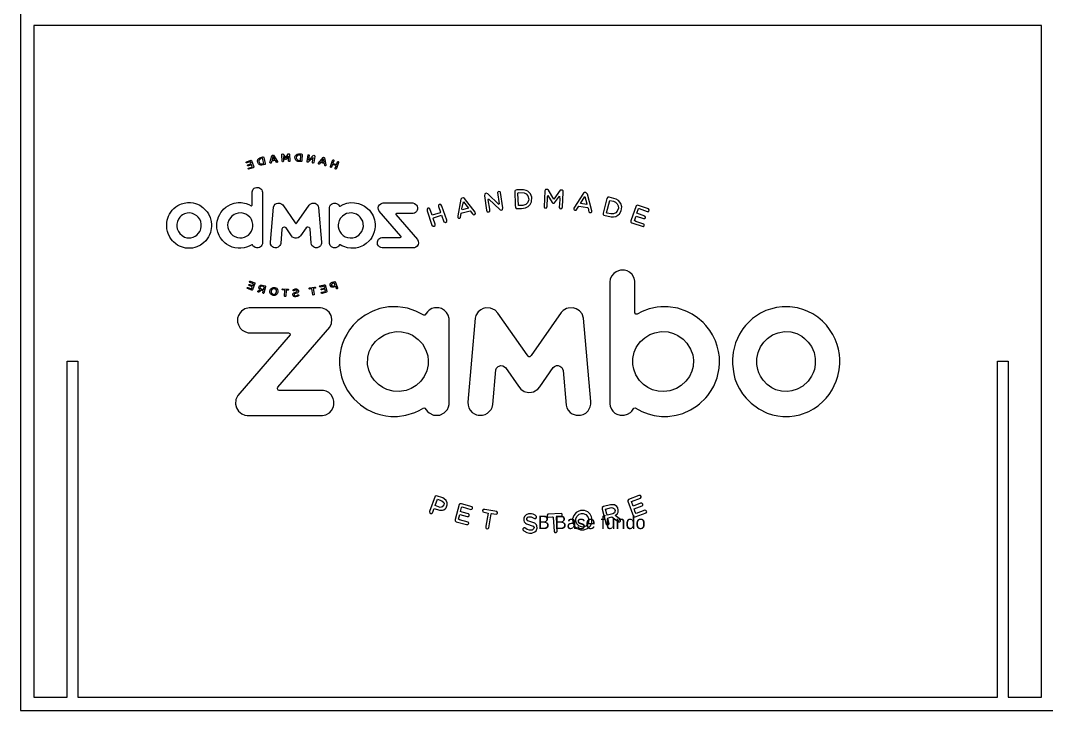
# Model space of a CAD drawing. Header units: millimetres. Extents: x 0 to 2750, y 0 to 900.
# Drawn here: x 0 to 611, y 0 to 411 of the extents above; entities that cross this region are included whole.
import ezdxf

# ---------------------------------------------------------------- set-up
doc = ezdxf.new("R2010")
doc.units = ezdxf.units.MM
for name, color, linetype in [('CORTE_EXTERNO', 1, 'Continuous'), ('ETIQUETAS_NAO_CORTAR', 8, 'Continuous'), ('GRAVACAO', 3, 'Continuous'), ('GRAVACAO_VERSO', 4, 'Continuous'), ('MESA_NAO_CORTAR', 8, 'Continuous')]:
    doc.layers.add(name, color=color, linetype=linetype)

msp = doc.modelspace()

# ---------------------------------------------------------------- linework, layer by layer
at = {"layer": 'CORTE_EXTERNO'}
msp.add_lwpolyline([(608, 408), (8, 408), (8, 8), (27.85, 8), (27.85, 208.15), (34.15, 208.15), (34.15, 8), (581.85, 8), (581.85, 208.15), (588.15, 208.15), (588.15, 8), (608, 8), (608, 408)], close=True, dxfattribs=at)
at = {"layer": 'GRAVACAO'}
for points in [[(284.8988, 301.3408), (278.3288, 307.7992), (277.3424, 308.1268), (276.4676, 307.6912), (276.356, 306.4852), (277.562, 297.946), (278.0012, 297.0676), (278.876, 296.9596), (279.4232, 297.3988), (279.4232, 298.6012), (278.5484, 304.1848), (278.6564, 304.8436), (285.554, 298.1656), (286.6484, 298.054), (287.0876, 298.3816), (287.1956, 299.368), (285.8816, 308.566), (285.554, 309.0052), (284.5676, 309.1132), (284.0204, 308.458), (285.0068, 301.7764), (284.8988, 301.3408)], [(294.5324, 309.7684), (294.3128, 309.3328), (294.644, 301.0096), (294.752, 299.5876), (295.1912, 299.0404), (298.3664, 299.0404), (300.6632, 299.368), (302.4164, 300.2428), (303.5108, 301.3408), (304.3856, 303.0904), (304.4972, 305.7184), (303.7304, 307.6912), (302.0888, 309.3328), (301.2104, 309.7684), (299.4608, 310.2076), (295.5188, 310.0996), (294.5324, 309.7684)], [(302.636, 304.624), (302.5244, 303.7492), (301.9772, 302.4352), (300.9944, 301.4488), (299.2412, 300.7936), (296.6132, 300.7936), (296.174, 308.2384), (296.3936, 308.458), (300.008, 308.3464), (301.2104, 307.6912), (302.1968, 306.4852), (302.636, 304.624)], [(313.0364, 299.26), (313.6952, 299.9152), (313.9112, 305.83), (314.1308, 306.7048), (316.5392, 302.6548), (317.0864, 302.1076), (317.7452, 302.1076), (318.0728, 302.3236), (321.0284, 306.3772), (321.14, 304.2964), (320.8088, 299.5876), (321.4676, 298.8208), (322.3424, 298.9324), (322.7816, 299.9152), (323.2172, 308.566), (323.1092, 309.5524), (322.562, 309.988), (321.4676, 309.88), (317.5256, 304.516), (314.3504, 309.988), (313.8032, 310.4272), (312.7088, 310.3192), (312.2696, 309.5524), (311.8304, 299.9152), (312.05, 299.4796), (313.0364, 299.26)], [(329.6792, 298.1656), (330.1184, 297.946), (330.8816, 298.054), (332.5268, 300.4624), (337.6712, 299.6956), (337.9988, 299.26), (338.546, 297.0676), (338.9852, 296.632), (339.752, 296.632), (340.1912, 296.9596), (340.2992, 297.7264), (337.5632, 307.4716), (337.124, 308.2384), (336.6848, 308.458), (335.81, 308.458), (335.3708, 308.2384), (329.5676, 299.26), (329.4596, 298.6012), (329.6792, 298.1656)], [(336.0296, 306.1576), (337.3436, 301.7764), (337.232, 301.3408), (333.5096, 301.996), (336.0296, 306.1576)], [(351.686, 294.004), (353.2196, 294.004), (354.5336, 294.3316), (355.736, 294.9904), (356.7224, 295.8652), (357.7088, 297.6184), (358.0364, 299.9152), (357.4892, 301.996), (356.0672, 303.7492), (354.6416, 304.624), (350.5916, 305.7184), (349.7168, 305.7184), (349.1696, 305.0632), (346.9772, 296.1928), (346.9772, 295.5376), (347.3048, 295.0984), (351.686, 294.004)], [(249.86, 296.5204), (245.1548, 294.9904), (243.7292, 298.8208), (243.2936, 299.1484), (242.6348, 299.1484), (242.0876, 298.6012), (242.0876, 297.7264), (245.0432, 289.0756), (245.702, 288.4204), (246.3572, 288.4204), (246.9044, 288.9676), (246.9044, 289.7344), (245.702, 293.0176), (246.0296, 293.4568), (250.7384, 294.9904), (252.1604, 291.0484), (253.0352, 290.7172), (253.802, 291.376), (253.802, 292.0312), (250.958, 300.4624), (250.2992, 301.4488), (249.4244, 301.4488), (248.9852, 301.0096), (248.9852, 300.1348), (250.1912, 296.74), (249.86, 296.5204)], [(260.372, 293.6764), (260.8112, 293.2372), (261.578, 293.2372), (262.0136, 293.6764), (262.4528, 296.1928), (263, 296.5204), (267.8168, 297.6184), (269.1308, 295.8652), (269.7896, 295.318), (270.5564, 295.426), (270.992, 296.0848), (270.7724, 296.8516), (264.422, 305.0632), (263.7668, 305.3908), (262.7804, 305.1712), (262.2332, 304.516), (260.372, 294.6592), (260.372, 293.6764)], [(263.7668, 302.9824), (266.7224, 299.1484), (263, 298.1656), (262.892, 298.8208), (263.7668, 302.9824)], [(356.0672, 299.26), (355.4084, 297.3988), (354.5336, 296.4124), (353.108, 295.7572), (351.4664, 295.7572), (349.2776, 296.3044), (349.058, 296.5204), (350.9192, 303.8572), (353.2196, 303.31), (354.422, 302.7628), (355.4084, 301.7764), (355.9556, 300.682), (356.0672, 299.26)], [(370.7372, 288.2008), (371.3924, 288.748), (371.3924, 289.4068), (371.1764, 289.7344), (366.356, 291.376), (365.5928, 291.8152), (366.5756, 294.5512), (371.0648, 293.0176), (371.7236, 293.0176), (372.1592, 293.4568), (372.2708, 293.8924), (371.8316, 294.5512), (367.1228, 296.3044), (368.1092, 298.9324), (368.4368, 298.9324), (373.2572, 297.1792), (374.132, 297.2872), (374.4596, 298.1656), (373.9124, 298.8208), (367.3424, 301.0096), (366.6872, 300.682), (363.512, 291.7036), (363.512, 290.9368), (364.0592, 290.3896), (370.7372, 288.2008)], [(350.9192, 255.2428), (350.9192, 182.6524), (351.1388, 181.3384), (351.9056, 179.4772), (352.6724, 178.3828), (353.9864, 177.1804), (355.0808, 176.5216), (357.1616, 175.8664), (359.57, 175.8664), (361.4312, 176.4136), (363.1808, 177.508), (364.0592, 178.3828), (365.1536, 180.0244), (366.14, 180.244), (370.082, 178.0552), (373.8044, 176.6296), (377.3072, 175.7548), (381.6848, 175.2076), (385.5188, 175.2076), (390.4436, 175.8664), (394.3856, 176.9608), (399.0944, 179.0416), (402.5972, 181.2304), (404.4584, 182.6524), (408.1808, 186.2668), (409.2788, 187.5808), (411.356, 190.5364), (412.8896, 193.2724), (414.8624, 198.2008), (416.0648, 203.8924), (416.2844, 206.8516), (416.1764, 210.682), (415.7372, 213.8572), (414.9704, 217.0324), (413.876, 220.0996), (412.1228, 223.7104), (410.4812, 226.3384), (408.1808, 229.294), (406.5392, 231.0472), (403.256, 233.8948), (399.9692, 236.0836), (396.794, 237.7252), (391.43, 239.5864), (385.7384, 240.4648), (381.3572, 240.4648), (379.1684, 240.2452), (374.4596, 239.2588), (370.298, 237.7252), (367.2344, 236.0836), (366.4676, 236.0836), (365.8088, 236.8504), (365.8088, 255.7936), (365.3732, 257.5432), (364.1672, 259.624), (362.6336, 261.046), (361.2116, 261.8128), (359.678, 262.252), (357.3812, 262.252), (356.0672, 261.9244), (354.6416, 261.2656), (353.3276, 260.2828), (352.0136, 258.6376), (351.2468, 256.996), (350.9192, 255.2428)], [(129.7532, 229.6252), (130.8476, 227.764), (132.05, 226.558), (133.9112, 225.4636), (135.5564, 225.0244), (159.5324, 225.0244), (160.2992, 224.5888), (160.5188, 223.7104), (129.422, 187.6888), (128.2196, 185.1724), (128, 182.5444), (128.5472, 180.3556), (129.7532, 178.3828), (131.7224, 176.7412), (133.5836, 175.9744), (135.0056, 175.7548), (179.7896, 175.7548), (181.8704, 176.194), (183.9476, 177.3964), (185.1536, 178.6024), (186.356, 180.7912), (186.6872, 182.2168), (186.6872, 184.294), (186.248, 185.9392), (185.042, 188.02), (183.62, 189.3304), (182.0864, 190.2088), (180.4448, 190.6444), (153.9488, 190.6444), (153.4016, 190.864), (152.9624, 191.5228), (152.9624, 191.9584), (153.2936, 192.5056), (184.2788, 228.3112), (185.2616, 230.5), (185.4812, 233.128), (184.934, 235.3168), (183.7316, 237.2896), (181.7588, 238.9312), (179.8976, 239.698), (178.5836, 239.9176), (136.1036, 239.9176), (133.5836, 239.2588), (131.6144, 237.9448), (130.736, 236.9584), (129.7532, 235.2088), (129.314, 233.6752), (129.314, 231.2668), (129.7532, 229.6252)], [(192.926, 221.5216), (191.7236, 218.566), (190.9568, 216.046), (190.298, 212.8708), (189.9704, 209.8072), (189.9704, 205.8652), (190.298, 202.798), (191.1764, 198.748), (192.5984, 194.806), (194.7872, 190.6444), (196.76, 187.8004), (198.5096, 185.7196), (202.5632, 181.9972), (206.5052, 179.3692), (211.2104, 177.1804), (213.95, 176.302), (217.5608, 175.5352), (220.628, 175.2076), (224.57, 175.2076), (229.4948, 175.8664), (234.8624, 177.508), (237.4904, 178.7104), (240.1184, 180.244), (240.8816, 180.136), (242.3072, 178.1632), (243.2936, 177.2884), (246.0296, 175.9744), (249.644, 175.9744), (252.38, 177.2884), (254.2412, 179.3692), (254.8964, 180.7912), (255.2276, 182.2168), (255.2276, 233.4556), (254.6804, 235.4284), (253.694, 237.07), (252.488, 238.2724), (250.6268, 239.3704), (249.0932, 239.806), (246.5768, 239.806), (245.0432, 239.3704), (243.2936, 238.384), (242.3072, 237.5056), (240.8816, 235.5364), (240.1184, 235.4284), (235.4096, 237.9448), (230.4812, 239.5864), (227.7452, 240.1336), (224.678, 240.4648), (219.206, 240.3532), (213.95, 239.3704), (209.8964, 237.9448), (205.2992, 235.5364), (200.918, 232.2532), (198.182, 229.5136), (195.9932, 226.7776), (194.24, 224.0416), (192.926, 221.5216)], [(266.5028, 181.8856), (266.942, 180.3556), (267.8168, 178.822), (269.0228, 177.508), (270.3368, 176.6296), (271.6508, 176.0824), (272.6336, 175.8664), (275.1536, 175.8664), (276.6872, 176.302), (278.1092, 177.0688), (280.19, 179.2576), (280.8452, 180.5716), (281.2844, 182.3248), (283.0376, 202.9096), (283.4732, 203.8924), (284.4596, 204.8788), (285.9932, 205.426), (287.1956, 205.318), (288.7292, 204.3316), (296.5052, 193.1644), (297.9272, 191.4112), (299.8964, 190.0972), (302.5244, 189.442), (304.3856, 189.55), (305.5916, 189.8812), (308, 191.3032), (309.314, 192.8368), (317.306, 204.3316), (318.0728, 204.9904), (319.2788, 205.426), (320.1536, 205.426), (321.248, 205.0984), (322.3424, 204.2236), (322.7816, 203.5648), (323.1092, 202.4704), (324.8624, 181.7776), (325.298, 180.3556), (326.0648, 178.93), (327.3788, 177.508), (328.4732, 176.7412), (330.8816, 175.8664), (333.5096, 175.8664), (335.0432, 176.302), (336.5768, 177.1804), (337.9988, 178.4944), (339.3128, 180.9028), (339.644, 182.5444), (339.644, 183.9664), (335.2628, 233.7832), (334.388, 236.1952), (332.8544, 238.0564), (330.9932, 239.2588), (329.132, 239.806), (326.0648, 239.698), (325.082, 239.3704), (323.2172, 238.2724), (322.0148, 237.07), (304.1696, 211.4488), (303.4028, 210.682), (302.636, 210.682), (301.6496, 211.7764), (284.3516, 236.6308), (282.7064, 238.384), (279.9704, 239.698), (276.9068, 239.806), (275.5928, 239.4784), (274.0592, 238.7116), (272.6336, 237.5056), (271.2116, 235.2088), (270.7724, 233.6752), (266.3948, 183.7468), (266.5028, 181.8856)], [(435.9944, 233.4556), (431.8328, 229.4056), (430.1912, 227.3248), (428.2184, 224.2576), (425.81, 219.0052), (424.388, 213.5296), (423.9488, 209.368), (423.9488, 206.3044), (424.7156, 200.5012), (425.4824, 197.6536), (426.7964, 194.2588), (428.1104, 191.6308), (429.9716, 188.6752), (432.0524, 186.0472), (435.116, 182.98), (439.6052, 179.6968), (444.7532, 177.1804), (447.8168, 176.194), (450.992, 175.5352), (453.9476, 175.2076), (457.8896, 175.2076), (460.8452, 175.5352), (464.0204, 176.194), (469.388, 178.1632), (472.232, 179.6968), (474.9716, 181.558), (478.2548, 184.4056), (479.7884, 186.0472), (481.5416, 188.236), (483.4028, 191.0836), (485.8112, 196.12), (486.794, 199.1872), (487.5608, 202.9096), (487.892, 206.4124), (487.892, 209.26), (487.6724, 211.996), (487.1252, 215.1712), (486.3584, 218.0188), (485.1524, 221.194), (483.7304, 224.0416), (481.8692, 226.9972), (479.8964, 229.5136), (477.5996, 231.922), (474.86, 234.2224), (471.9044, 236.1952), (468.9488, 237.7252), (466.5404, 238.7116), (462.7064, 239.806), (458.2172, 240.4648), (453.62, 240.4648), (450.2252, 240.0256), (446.6144, 239.1508), (443.8748, 238.1644), (440.6996, 236.6308), (435.9944, 233.4556)], [(236.8316, 221.0824), (239.3516, 218.3464), (241.4324, 214.732), (242.5268, 211.2292), (242.8544, 208.4932), (242.7428, 205.8652), (241.9796, 202.3624), (240.446, 198.9676), (238.3652, 196.12), (235.6292, 193.6036), (232.562, 191.7424), (229.6064, 190.6444), (225.5564, 189.9892), (221.8304, 190.2088), (218.2196, 191.1952), (215.6996, 192.3976), (213.1832, 194.1508), (210.6632, 196.6672), (208.802, 199.4068), (207.38, 202.798), (206.7212, 206.0848), (206.8328, 210.4624), (207.7076, 213.8572), (209.2412, 217.0324), (211.322, 219.7684), (213.2912, 221.6296), (216.686, 223.822), (219.8612, 225.0244), (223.8032, 225.6832), (226.8704, 225.5716), (230.7008, 224.6968), (233.4368, 223.4944), (236.8316, 221.0824)], [(394.6052, 221.194), (396.9056, 218.7856), (399.0944, 215.2828), (400.3004, 211.7764), (400.736, 208.6012), (400.52, 204.9904), (399.7532, 202.0312), (398.3276, 198.9676), (396.2468, 196.12), (393.5108, 193.6036), (390.6632, 191.8504), (386.6132, 190.4284), (383.1104, 189.9892), (379.8236, 190.2088), (376.4324, 191.0836), (373.5848, 192.3976), (371.0648, 194.1508), (368.6564, 196.5592), (366.4676, 199.8424), (365.1536, 203.2372), (364.6064, 206.1928), (364.6064, 209.5876), (365.4812, 213.5296), (366.6872, 216.2656), (367.7816, 218.0188), (369.2036, 219.7684), (371.7236, 222.0688), (374.7872, 223.93), (377.7428, 225.0244), (381.5768, 225.6832), (385.6268, 225.4636), (388.9136, 224.5888), (391.5416, 223.3828), (394.6052, 221.194)], [(469.1684, 219.4408), (471.0296, 216.8128), (472.5632, 213.31), (473.33, 209.5876), (473.33, 206.0848), (472.7828, 203.1292), (472.124, 201.1564), (471.1376, 199.0756), (469.0568, 196.12), (465.9932, 193.2724), (462.4904, 191.3032), (459.3152, 190.3168), (456.6872, 189.9892), (453.1808, 190.2088), (449.8976, 191.0836), (447.3812, 192.2896), (444.7532, 194.1508), (442.2332, 196.7788), (440.6996, 199.0756), (439.7168, 201.1564), (439.058, 203.1292), (438.5108, 206.1928), (438.5108, 209.5876), (439.2776, 213.31), (440.6996, 216.5932), (442.6724, 219.4408), (444.8612, 221.6296), (447.9284, 223.7104), (451.2116, 225.0244), (454.934, 225.6832), (458.768, 225.4636), (462.2708, 224.4772), (465.2264, 222.9436), (466.9796, 221.6296), (469.1684, 219.4408)], [(247.016, 127.6912), (243.6212, 118.6012), (243.7292, 117.6184), (244.1684, 117.2872), (244.9352, 117.2872), (245.3708, 117.7264), (246.3572, 120.3544), (249.4244, 119.368), (251.2856, 119.368), (252.0524, 119.5876), (253.0352, 120.2428), (253.4744, 120.7936), (254.1296, 122.4352), (254.1296, 123.7492), (253.4744, 125.1712), (252.38, 126.1576), (251.5052, 126.5932), (247.7828, 127.9072), (247.016, 127.6912)], [(252.1604, 122.4352), (251.174, 121.2292), (249.86, 121.0096), (246.9044, 122.1076), (248.33, 125.83), (250.958, 124.9516), (252.0524, 123.9688), (252.2684, 123.31), (252.1604, 122.4352)], [(265.628, 110.7172), (266.3948, 110.7172), (266.942, 111.376), (266.8304, 111.9232), (266.5028, 112.2508), (261.3584, 113.5648), (260.8112, 113.8924), (261.686, 116.74), (266.0672, 115.5376), (266.8304, 115.5376), (267.2696, 115.9732), (267.2696, 116.74), (266.7224, 117.1792), (263, 118.054), (262.0136, 118.4932), (262.6724, 121.0096), (263, 121.2292), (268.1444, 119.8072), (268.8032, 119.9152), (269.1308, 120.2428), (269.2424, 120.7936), (268.9112, 121.3408), (262.5608, 123.0904), (261.686, 123.0904), (261.2468, 122.7628), (258.8384, 113.7844), (258.8384, 112.9096), (259.3856, 112.3624), (265.628, 110.7172)], [(346.43, 119.9152), (348.8384, 110.9368), (349.2776, 110.6092), (350.0444, 110.6092), (350.5916, 111.268), (349.8248, 114.5512), (350.8112, 114.9904), (352.2332, 115.318), (356.0672, 112.3624), (356.8304, 112.3624), (357.3812, 112.798), (357.3812, 113.6764), (354.206, 116.1928), (355.52, 117.3988), (355.8476, 118.1656), (355.9556, 119.368), (355.628, 120.682), (355.0808, 121.5568), (353.7668, 122.4352), (351.3584, 122.5432), (347.0888, 121.4488), (346.43, 120.9016), (346.43, 119.9152)], [(365.042, 115.6456), (365.5928, 115.318), (366.0284, 115.318), (372.5984, 117.7264), (372.926, 118.2736), (372.818, 118.8208), (372.4904, 119.1484), (371.8316, 119.26), (366.5756, 117.2872), (366.14, 118.054), (365.4812, 120.1348), (370.19, 121.888), (370.5176, 122.3236), (370.5176, 122.8708), (369.9704, 123.418), (369.3152, 123.418), (364.934, 121.7764), (363.8396, 124.516), (369.2036, 126.4852), (369.6428, 127.0324), (369.6428, 127.4716), (369.2036, 128.0188), (368.3288, 128.0188), (362.0864, 125.7184), (361.7588, 125.1712), (361.7588, 124.624), (365.042, 115.6456)], [(277.1228, 108.748), (277.3424, 108.4204), (278.3288, 108.2008), (278.984, 108.856), (280.298, 117.1792), (280.5176, 117.3988), (283.2572, 116.8516), (284.0204, 117.2872), (284.132, 117.946), (283.5848, 118.6012), (276.5756, 119.8072), (275.5928, 119.8072), (275.042, 119.1484), (275.3732, 118.2736), (278.4368, 117.6184), (277.1228, 109.7344), (277.1228, 108.748)], [(299.6804, 113.1292), (299.8964, 112.4704), (300.6632, 111.5956), (301.43, 111.1564), (305.264, 109.8424), (305.8112, 108.9676), (305.6996, 108.3088), (304.7168, 107.434), (303.1832, 107.326), (301.7576, 107.7616), (300.3356, 108.748), (299.6804, 108.748), (299.1296, 108.2008), (299.1296, 107.6536), (299.6804, 106.9948), (301.5416, 106.012), (303.0716, 105.6808), (304.4972, 105.6808), (306.3584, 106.3396), (307.1252, 107.1064), (307.6724, 108.5284), (307.5608, 109.954), (307.2332, 110.6092), (306.2468, 111.484), (302.1968, 112.9096), (301.5416, 113.6764), (301.5416, 114.3316), (302.1968, 115.2064), (302.744, 115.426), (304.058, 115.426), (306.1388, 114.4432), (306.9056, 114.4432), (307.3448, 114.8788), (307.3448, 115.6456), (306.578, 116.3044), (305.372, 116.8516), (304.3856, 117.0676), (302.5244, 117.0676), (301.2104, 116.632), (300.116, 115.6456), (299.6804, 114.5512), (299.6804, 113.1292)], [(316.7588, 115.426), (317.306, 115.2064), (317.7452, 106.6672), (318.1808, 106.12), (318.9476, 106.012), (319.6064, 106.5592), (319.1672, 115.426), (322.0148, 115.6456), (322.454, 115.8652), (322.67, 116.1928), (322.67, 116.8516), (322.1228, 117.3988), (314.1308, 116.9596), (313.5836, 116.4124), (313.6952, 115.6456), (314.2424, 115.2064), (316.7588, 115.426)], [(328.9124, 111.9232), (329.8988, 109.8424), (331.4324, 108.4204), (333.4016, 107.6536), (335.4824, 107.6536), (337.6712, 108.4204), (339.4244, 110.062), (340.2992, 112.0312), (340.2992, 114.5512), (340.0796, 115.426), (339.3128, 116.8516), (337.7828, 118.2736), (335.81, 119.0404), (333.5096, 119.0404), (332.0876, 118.6012), (330.9932, 117.946), (329.4596, 116.1928), (328.8044, 114.2236), (328.9124, 111.9232)], [(338.33, 112.1428), (337.6712, 110.8288), (336.5768, 109.8424), (334.7156, 109.2952), (333.4016, 109.5148), (332.5268, 109.954), (331.3208, 111.268), (330.7736, 112.69), (330.7736, 114.2236), (331.3208, 115.6456), (332.7428, 116.9596), (334.0568, 117.3988), (335.0432, 117.3988), (336.6848, 116.74), (337.8908, 115.426), (338.438, 113.7844), (338.33, 112.1428)], [(352.7804, 117.1792), (349.4972, 116.3044), (349.1696, 116.8516), (348.4028, 119.9152), (352.0136, 120.9016), (353.2196, 120.574), (353.7668, 120.0268), (354.0944, 119.0404), (353.6552, 117.8344), (352.7804, 117.1792)]]:
    msp.add_lwpolyline(points, close=True, dxfattribs=at)
at = {"layer": 'GRAVACAO_VERSO'}
for points in [[(152.967, 326.569), (152.784, 326.4775), (152.466, 326.5225), (151.7805, 327.526), (149.637, 327.2065), (149.5005, 327.025), (149.2725, 326.1115), (149.0895, 325.93), (148.77, 325.93), (148.587, 326.0665), (148.542, 326.386), (149.682, 330.4465), (149.865, 330.766), (150.048, 330.8575), (150.4125, 330.8575), (150.5955, 330.766), (153.0135, 327.025), (153.0585, 326.7505), (152.967, 326.569)], [(159.9015, 327.025), (159.627, 327.298), (159.537, 329.7625), (159.4455, 330.127), (158.442, 328.4395), (158.214, 328.2115), (157.9395, 328.2115), (157.803, 328.3015), (156.5715, 329.9905), (156.525, 329.1235), (156.663, 327.1615), (156.3885, 326.842), (156.024, 326.8885), (155.841, 327.298), (155.6595, 330.9025), (155.7045, 331.3135), (155.9325, 331.495), (156.3885, 331.45), (158.031, 329.215), (159.354, 331.495), (159.582, 331.678), (160.038, 331.633), (160.221, 331.3135), (160.404, 327.298), (160.3125, 327.1165), (159.9015, 327.025)], [(167.6115, 331.4035), (167.703, 331.222), (167.565, 327.754), (167.52, 327.1615), (167.337, 326.9335), (166.014, 326.9335), (165.057, 327.07), (164.3265, 327.4345), (163.8705, 327.892), (163.506, 328.621), (163.4595, 329.716), (163.779, 330.538), (164.463, 331.222), (164.829, 331.4035), (165.558, 331.5865), (167.2005, 331.5415), (167.6115, 331.4035)], [(164.235, 329.26), (164.2815, 328.8955), (164.5095, 328.348), (164.919, 327.937), (165.6495, 327.664), (166.7445, 327.664), (166.9275, 330.766), (166.836, 330.8575), (165.33, 330.811), (164.829, 330.538), (164.418, 330.0355), (164.235, 329.26)], [(171.6255, 327.892), (174.363, 330.583), (174.774, 330.7195), (175.1385, 330.538), (175.185, 330.0355), (174.6825, 326.4775), (174.4995, 326.1115), (174.135, 326.0665), (173.907, 326.2495), (173.907, 326.7505), (174.2715, 329.077), (174.2265, 329.3515), (171.3525, 326.569), (170.8965, 326.5225), (170.7135, 326.659), (170.6685, 327.07), (171.216, 330.9025), (171.3525, 331.0855), (171.7635, 331.1305), (171.9915, 330.8575), (171.5805, 328.0735), (171.6255, 327.892)], [(135.8595, 322.417), (135.5865, 322.645), (135.5865, 322.9195), (135.6765, 323.056), (137.685, 323.74), (138.003, 323.923), (137.5935, 325.063), (135.723, 324.424), (135.4485, 324.424), (135.267, 324.607), (135.2205, 324.7885), (135.4035, 325.063), (137.3655, 325.7935), (136.9545, 326.8885), (136.818, 326.8885), (134.8095, 326.158), (134.445, 326.203), (134.3085, 326.569), (134.5365, 326.842), (137.274, 327.754), (137.547, 327.6175), (138.87, 323.8765), (138.87, 323.557), (138.642, 323.329), (135.8595, 322.417)], [(143.7975, 324.835), (143.1585, 324.835), (142.611, 324.9715), (142.11, 325.246), (141.699, 325.6105), (141.288, 326.341), (141.1515, 327.298), (141.3795, 328.165), (141.972, 328.8955), (142.566, 329.26), (144.2535, 329.716), (144.618, 329.716), (144.846, 329.443), (145.7595, 325.747), (145.7595, 325.474), (145.623, 325.291), (143.7975, 324.835)], [(141.972, 327.025), (142.2465, 326.2495), (142.611, 325.8385), (143.205, 325.5655), (143.889, 325.5655), (144.801, 325.7935), (144.8925, 325.8835), (144.117, 328.9405), (143.1585, 328.7125), (142.6575, 328.4845), (142.2465, 328.0735), (142.0185, 327.6175), (141.972, 327.025)], [(150.321, 329.899), (149.7735, 328.0735), (149.82, 327.892), (151.371, 328.165), (150.321, 329.899)], [(181.845, 324.6985), (181.662, 324.5155), (181.3425, 324.5155), (181.161, 324.6985), (180.978, 325.747), (180.75, 325.8835), (178.743, 326.341), (178.1955, 325.6105), (177.921, 325.3825), (177.6015, 325.4275), (177.42, 325.702), (177.5115, 326.0215), (180.1575, 329.443), (180.4305, 329.5795), (180.8415, 329.488), (181.0695, 329.215), (181.845, 325.108), (181.845, 324.6985)], [(180.4305, 328.576), (179.199, 326.9785), (180.75, 326.569), (180.795, 326.842), (180.4305, 328.576)], [(186.225, 325.8835), (188.1855, 325.246), (188.7795, 326.842), (188.961, 326.9785), (189.2355, 326.9785), (189.4635, 326.7505), (189.4635, 326.386), (188.232, 322.7815), (187.9575, 322.5085), (187.6845, 322.5085), (187.4565, 322.7365), (187.4565, 323.056), (187.9575, 324.424), (187.821, 324.607), (185.859, 325.246), (185.2665, 323.6035), (184.902, 323.4655), (184.5825, 323.74), (184.5825, 324.013), (185.7675, 327.526), (186.042, 327.937), (186.4065, 327.937), (186.5895, 327.754), (186.5895, 327.3895), (186.087, 325.975), (186.225, 325.8835)], [(144.117, 308.6845), (144.117, 278.4385), (144.0255, 277.891), (143.706, 277.1155), (143.3865, 276.6595), (142.839, 276.1585), (142.383, 275.884), (141.516, 275.611), (140.5125, 275.611), (139.737, 275.839), (139.008, 276.295), (138.642, 276.6595), (138.186, 277.3435), (137.775, 277.435), (136.1325, 276.523), (134.5815, 275.929), (133.122, 275.5645), (131.298, 275.3365), (129.7005, 275.3365), (127.6485, 275.611), (126.006, 276.067), (124.044, 276.934), (122.5845, 277.846), (121.809, 278.4385), (120.258, 279.9445), (119.8005, 280.492), (118.935, 281.7235), (118.296, 282.8635), (117.474, 284.917), (116.973, 287.2885), (116.8815, 288.5215), (116.9265, 290.1175), (117.1095, 291.4405), (117.429, 292.7635), (117.885, 294.0415), (118.6155, 295.546), (119.2995, 296.641), (120.258, 297.8725), (120.942, 298.603), (122.31, 299.7895), (123.6795, 300.7015), (125.0025, 301.3855), (127.2375, 302.161), (129.609, 302.527), (131.4345, 302.527), (132.3465, 302.4355), (134.3085, 302.0245), (136.0425, 301.3855), (137.319, 300.7015), (137.6385, 300.7015), (137.913, 301.021), (137.913, 308.914), (138.0945, 309.643), (138.597, 310.51), (139.236, 311.1025), (139.8285, 311.422), (140.4675, 311.605), (141.4245, 311.605), (141.972, 311.4685), (142.566, 311.194), (143.1135, 310.7845), (143.661, 310.099), (143.9805, 309.415), (144.117, 308.6845)], [(108.669, 299.6065), (110.403, 297.919), (111.087, 297.052), (111.909, 295.774), (112.9125, 293.5855), (113.505, 291.304), (113.688, 289.57), (113.688, 288.2935), (113.3685, 285.8755), (113.049, 284.689), (112.5015, 283.2745), (111.954, 282.1795), (111.1785, 280.948), (110.3115, 279.853), (109.035, 278.575), (107.1645, 277.207), (105.0195, 276.1585), (103.743, 275.7475), (102.42, 275.473), (101.1885, 275.3365), (99.546, 275.3365), (98.3145, 275.473), (96.9915, 275.7475), (94.755, 276.568), (93.57, 277.207), (92.4285, 277.9825), (91.0605, 279.169), (90.4215, 279.853), (89.691, 280.765), (88.9155, 281.9515), (87.912, 284.05), (87.5025, 285.328), (87.183, 286.879), (87.045, 288.3385), (87.045, 289.525), (87.1365, 290.665), (87.3645, 291.988), (87.684, 293.1745), (88.1865, 294.4975), (88.779, 295.684), (89.5545, 296.9155), (90.3765, 297.964), (91.3335, 298.9675), (92.475, 299.926), (93.7065, 300.748), (94.938, 301.3855), (95.9415, 301.7965), (97.539, 302.2525), (99.4095, 302.527), (101.325, 302.527), (102.7395, 302.344), (104.244, 301.9795), (105.3855, 301.5685), (106.7085, 300.9295), (108.669, 299.6065)], [(179.2905, 278.119), (179.1075, 277.4815), (178.743, 276.8425), (178.2405, 276.295), (177.693, 275.929), (177.1455, 275.701), (176.736, 275.611), (175.686, 275.611), (175.047, 275.7925), (174.4545, 276.112), (173.5875, 277.024), (173.3145, 277.5715), (173.1315, 278.302), (172.401, 286.879), (172.2195, 287.2885), (171.8085, 287.6995), (171.1695, 287.9275), (170.6685, 287.8825), (170.0295, 287.4715), (166.7895, 282.8185), (166.197, 282.088), (165.3765, 281.5405), (164.2815, 281.2675), (163.506, 281.3125), (163.0035, 281.4505), (162, 282.043), (161.4525, 282.682), (158.1225, 287.4715), (157.803, 287.746), (157.3005, 287.9275), (156.936, 287.9275), (156.48, 287.791), (156.024, 287.4265), (155.841, 287.152), (155.7045, 286.696), (154.974, 278.074), (154.7925, 277.4815), (154.473, 276.8875), (153.9255, 276.295), (153.4695, 275.9755), (152.466, 275.611), (151.371, 275.611), (150.732, 275.7925), (150.093, 276.1585), (149.5005, 276.706), (148.953, 277.7095), (148.815, 278.3935), (148.815, 278.986), (150.6405, 299.743), (151.005, 300.748), (151.644, 301.5235), (152.4195, 302.0245), (153.195, 302.2525), (154.473, 302.2075), (154.8825, 302.071), (155.6595, 301.6135), (156.1605, 301.1125), (163.596, 290.437), (163.9155, 290.1175), (164.235, 290.1175), (164.646, 290.5735), (171.8535, 300.9295), (172.539, 301.66), (173.679, 302.2075), (174.9555, 302.2525), (175.503, 302.116), (176.142, 301.7965), (176.736, 301.294), (177.3285, 300.337), (177.5115, 299.698), (179.3355, 278.8945), (179.2905, 278.119)], [(209.9475, 294.634), (210.4485, 293.4025), (210.768, 292.3525), (211.0425, 291.0295), (211.179, 289.753), (211.179, 288.1105), (211.0425, 286.8325), (210.6765, 285.145), (210.084, 283.5025), (209.172, 281.7685), (208.35, 280.5835), (207.621, 279.7165), (205.932, 278.1655), (204.2895, 277.0705), (202.329, 276.1585), (201.1875, 275.7925), (199.683, 275.473), (198.405, 275.3365), (196.7625, 275.3365), (194.7105, 275.611), (192.474, 276.295), (191.379, 276.796), (190.284, 277.435), (189.966, 277.39), (189.372, 276.568), (188.961, 276.2035), (187.821, 275.656), (186.315, 275.656), (185.175, 276.2035), (184.3995, 277.0705), (184.1265, 277.663), (183.9885, 278.257), (183.9885, 299.6065), (184.2165, 300.4285), (184.6275, 301.1125), (185.13, 301.6135), (185.9055, 302.071), (186.5445, 302.2525), (187.593, 302.2525), (188.232, 302.071), (188.961, 301.66), (189.372, 301.294), (189.966, 300.4735), (190.284, 300.4285), (192.246, 301.477), (194.2995, 302.161), (195.4395, 302.389), (196.7175, 302.527), (198.9975, 302.4805), (201.1875, 302.071), (202.8765, 301.477), (204.792, 300.4735), (206.6175, 299.1055), (207.7575, 297.964), (208.6695, 296.824), (209.4, 295.684), (209.9475, 294.634)], [(236.2695, 298.0105), (235.8135, 297.235), (235.3125, 296.7325), (234.537, 296.2765), (233.8515, 296.0935), (223.8615, 296.0935), (223.542, 295.912), (223.4505, 295.546), (236.4075, 280.537), (236.9085, 279.4885), (237, 278.3935), (236.772, 277.4815), (236.2695, 276.6595), (235.449, 275.9755), (234.6735, 275.656), (234.081, 275.5645), (215.421, 275.5645), (214.554, 275.7475), (213.6885, 276.2485), (213.186, 276.751), (212.685, 277.663), (212.547, 278.257), (212.547, 279.1225), (212.73, 279.808), (213.2325, 280.675), (213.825, 281.221), (214.464, 281.587), (215.148, 281.7685), (226.188, 281.7685), (226.416, 281.86), (226.599, 282.1345), (226.599, 282.316), (226.461, 282.544), (213.5505, 297.463), (213.141, 298.375), (213.0495, 299.47), (213.2775, 300.382), (213.7785, 301.204), (214.6005, 301.888), (215.376, 302.2075), (215.9235, 302.299), (233.6235, 302.299), (234.6735, 302.0245), (235.494, 301.477), (235.86, 301.066), (236.2695, 300.337), (236.4525, 299.698), (236.4525, 298.6945), (236.2695, 298.0105)], [(94.8465, 293.767), (94.071, 292.672), (93.432, 291.2125), (93.1125, 289.6615), (93.1125, 288.202), (93.3405, 286.9705), (93.615, 286.1485), (94.026, 285.2815), (94.893, 284.05), (96.1695, 282.8635), (97.629, 282.043), (98.952, 281.632), (100.047, 281.4955), (101.508, 281.587), (102.876, 281.9515), (103.9245, 282.454), (105.0195, 283.2295), (106.0695, 284.3245), (106.7085, 285.2815), (107.118, 286.1485), (107.3925, 286.9705), (107.6205, 288.247), (107.6205, 289.6615), (107.301, 291.2125), (106.7085, 292.5805), (105.8865, 293.767), (104.9745, 294.679), (103.6965, 295.546), (102.3285, 296.0935), (100.7775, 296.368), (99.18, 296.2765), (97.7205, 295.8655), (96.489, 295.2265), (95.7585, 294.679), (94.8465, 293.767)], [(125.9145, 294.4975), (124.956, 293.494), (124.044, 292.0345), (123.5415, 290.5735), (123.36, 289.2505), (123.45, 287.746), (123.7695, 286.513), (124.3635, 285.2365), (125.2305, 284.05), (126.3705, 283.0015), (127.557, 282.271), (129.2445, 281.6785), (130.704, 281.4955), (132.0735, 281.587), (133.4865, 281.9515), (134.673, 282.499), (135.723, 283.2295), (136.7265, 284.233), (137.6385, 285.601), (138.186, 287.0155), (138.414, 288.247), (138.414, 289.6615), (138.0495, 291.304), (137.547, 292.444), (137.091, 293.1745), (136.4985, 293.9035), (135.4485, 294.862), (134.172, 295.6375), (132.9405, 296.0935), (131.343, 296.368), (129.6555, 296.2765), (128.286, 295.912), (127.191, 295.4095), (125.9145, 294.4975)], [(191.6535, 294.451), (190.6035, 293.311), (189.7365, 291.805), (189.2805, 290.3455), (189.144, 289.2055), (189.1905, 288.1105), (189.5085, 286.651), (190.1475, 285.2365), (191.0145, 284.05), (192.1545, 283.0015), (193.4325, 282.226), (194.664, 281.7685), (196.3515, 281.4955), (197.904, 281.587), (199.4085, 281.998), (200.4585, 282.499), (201.507, 283.2295), (202.557, 284.278), (203.3325, 285.4195), (203.925, 286.8325), (204.1995, 288.202), (204.153, 290.026), (203.7885, 291.4405), (203.1495, 292.7635), (202.2825, 293.9035), (201.462, 294.679), (200.0475, 295.5925), (198.7245, 296.0935), (197.082, 296.368), (195.804, 296.3215), (194.208, 295.957), (193.068, 295.456), (191.6535, 294.451)], [(138.2325, 250.519), (138.003, 250.3825), (137.8215, 250.3825), (135.084, 251.386), (134.9475, 251.614), (134.9925, 251.842), (135.129, 251.9785), (135.4035, 252.025), (137.5935, 251.203), (137.775, 251.5225), (138.0495, 252.3895), (136.0875, 253.12), (135.951, 253.3015), (135.951, 253.5295), (136.179, 253.7575), (136.452, 253.7575), (138.2775, 253.0735), (138.7335, 254.215), (136.4985, 255.0355), (136.3155, 255.2635), (136.3155, 255.4465), (136.4985, 255.6745), (136.863, 255.6745), (139.464, 254.716), (139.6005, 254.488), (139.6005, 254.26), (138.2325, 250.519)], [(145.9875, 252.298), (144.984, 248.557), (144.801, 248.4205), (144.4815, 248.4205), (144.2535, 248.695), (144.573, 250.063), (144.162, 250.246), (143.5695, 250.3825), (141.972, 249.151), (141.654, 249.151), (141.4245, 249.3325), (141.4245, 249.6985), (142.7475, 250.747), (142.2, 251.2495), (142.0635, 251.569), (142.0185, 252.07), (142.155, 252.6175), (142.383, 252.982), (142.9305, 253.348), (143.934, 253.393), (145.713, 252.937), (145.9875, 252.709), (145.9875, 252.298)], [(143.3415, 251.158), (144.7095, 250.7935), (144.846, 251.0215), (145.1655, 252.298), (143.661, 252.709), (143.1585, 252.5725), (142.9305, 252.3445), (142.794, 251.9335), (142.977, 251.431), (143.3415, 251.158)], [(153.2865, 248.968), (152.8755, 248.101), (152.2365, 247.5085), (151.416, 247.189), (150.549, 247.189), (149.637, 247.5085), (148.9065, 248.1925), (148.542, 249.013), (148.542, 250.063), (148.6335, 250.4275), (148.953, 251.0215), (149.5905, 251.614), (150.4125, 251.9335), (151.371, 251.9335), (151.9635, 251.7505), (152.4195, 251.4775), (153.0585, 250.747), (153.3315, 249.9265), (153.2865, 248.968)], [(149.3625, 249.0595), (149.637, 248.512), (150.093, 248.101), (150.8685, 247.873), (151.416, 247.9645), (151.7805, 248.1475), (152.283, 248.695), (152.511, 249.2875), (152.511, 249.9265), (152.283, 250.519), (151.6905, 251.0665), (151.143, 251.2495), (150.732, 251.2495), (150.048, 250.975), (149.5455, 250.4275), (149.3175, 249.7435), (149.3625, 249.0595)], [(158.3505, 250.4275), (158.1225, 250.336), (157.9395, 246.778), (157.758, 246.55), (157.4385, 246.505), (157.164, 246.733), (157.347, 250.4275), (156.1605, 250.519), (155.9775, 250.6105), (155.8875, 250.747), (155.8875, 251.0215), (156.1155, 251.2495), (159.4455, 251.0665), (159.6735, 250.8385), (159.627, 250.519), (159.399, 250.336), (158.3505, 250.4275)], [(165.4665, 249.4705), (165.3765, 249.196), (165.057, 248.8315), (164.7375, 248.6485), (163.14, 248.101), (162.912, 247.7365), (162.9585, 247.462), (163.368, 247.0975), (164.007, 247.0525), (164.601, 247.234), (165.1935, 247.645), (165.4665, 247.645), (165.696, 247.417), (165.696, 247.189), (165.4665, 246.9145), (164.691, 246.505), (164.0535, 246.367), (163.4595, 246.367), (162.684, 246.6415), (162.3645, 246.961), (162.1365, 247.5535), (162.183, 248.1475), (162.3195, 248.4205), (162.7305, 248.785), (164.418, 249.379), (164.691, 249.6985), (164.691, 249.9715), (164.418, 250.336), (164.19, 250.4275), (163.6425, 250.4275), (162.7755, 250.018), (162.456, 250.018), (162.273, 250.1995), (162.273, 250.519), (162.5925, 250.7935), (163.095, 251.0215), (163.506, 251.1115), (164.2815, 251.1115), (164.829, 250.93), (165.285, 250.519), (165.4665, 250.063), (165.4665, 249.4705)], [(174.8655, 247.645), (174.774, 247.5085), (174.363, 247.417), (174.09, 247.69), (173.5425, 251.158), (173.451, 251.2495), (172.3095, 251.0215), (171.9915, 251.203), (171.945, 251.4775), (172.173, 251.7505), (175.0935, 252.253), (175.503, 252.253), (175.7325, 251.9785), (175.5945, 251.614), (174.318, 251.341), (174.8655, 248.056), (174.8655, 247.645)], [(179.655, 248.4655), (179.3355, 248.4655), (179.1075, 248.74), (179.154, 248.968), (179.2905, 249.1045), (181.434, 249.652), (181.662, 249.7885), (181.2975, 250.975), (179.472, 250.474), (179.154, 250.474), (178.971, 250.6555), (178.971, 250.975), (179.199, 251.158), (180.75, 251.5225), (181.161, 251.7055), (180.8865, 252.754), (180.75, 252.8455), (178.6065, 252.253), (178.332, 252.298), (178.1955, 252.4345), (178.149, 252.664), (178.287, 252.892), (180.933, 253.621), (181.2975, 253.621), (181.4805, 253.4845), (182.484, 249.7435), (182.484, 249.379), (182.256, 249.151), (179.655, 248.4655)], [(187.41, 255.538), (188.8245, 251.7505), (188.7795, 251.341), (188.5965, 251.203), (188.277, 251.203), (188.0955, 251.386), (187.6845, 252.481), (186.4065, 252.07), (185.631, 252.07), (185.3115, 252.1615), (184.902, 252.4345), (184.719, 252.664), (184.446, 253.348), (184.446, 253.8955), (184.719, 254.488), (185.175, 254.899), (185.5395, 255.0805), (187.0905, 255.628), (187.41, 255.538)], [(185.2665, 253.348), (185.6775, 252.8455), (186.225, 252.754), (187.4565, 253.2115), (186.8625, 254.7625), (185.7675, 254.3965), (185.3115, 253.987), (185.2215, 253.7125), (185.2665, 253.348)]]:
    msp.add_lwpolyline(points, close=True, dxfattribs=at)
at = {"layer": 'MESA_NAO_CORTAR'}
msp.add_lwpolyline([(0, 0), (1300, 0), (1300, 900), (0, 900)], close=True, dxfattribs=at)

# ---------------------------------------------------------------- texts
at = {"layer": 'ETIQUETAS_NAO_CORTAR'}
msp.add_text('B Base fundo', height=8, dxfattribs=at).set_placement((308, 108.075))

doc.saveas('drawing.dxf')
